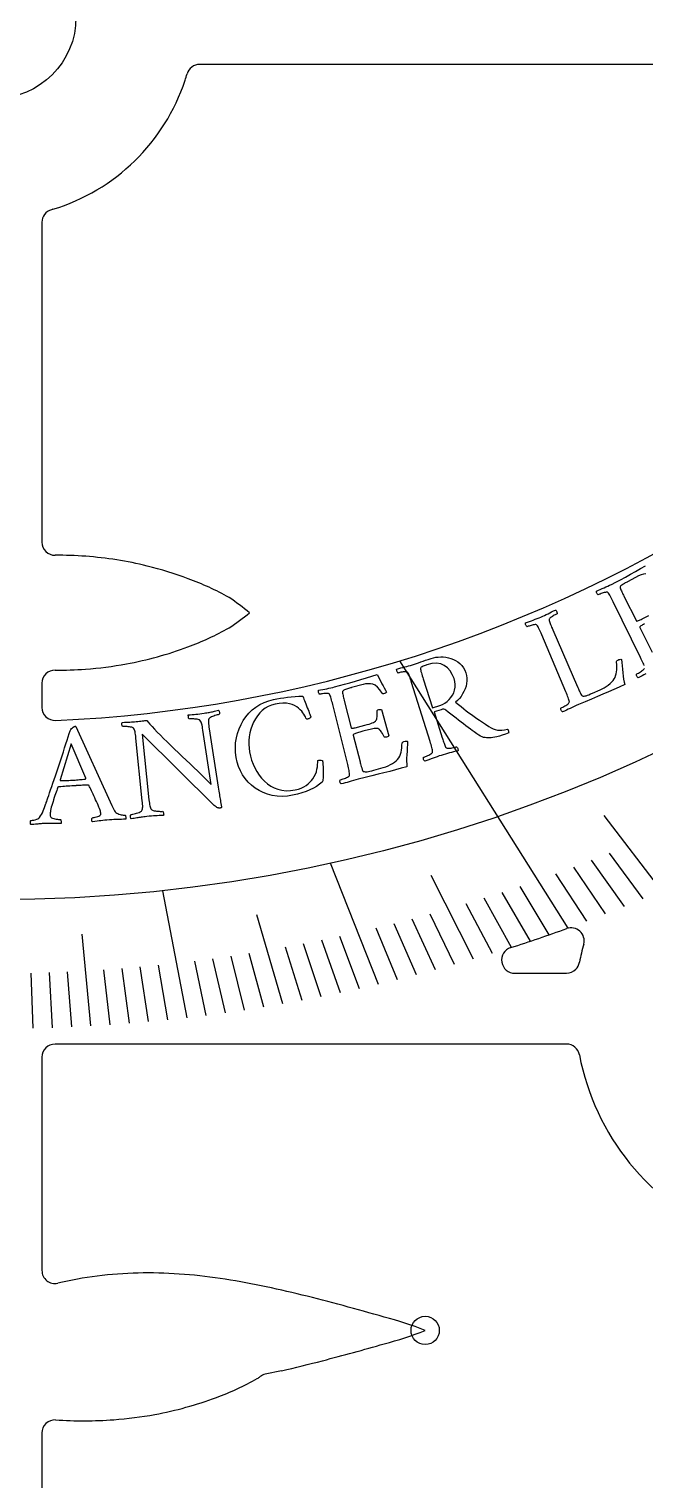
# Model space of a CAD drawing. Header units: millimetres. Extents: x -45 to 45, y -45 to 45.
# Drawn here: x 0.65 to 12.39, y -27.88 to -0.22 of the extents above; entities that cross this region are included whole.
import ezdxf

# ---------------------------------------------------------------- set-up
doc = ezdxf.new("R2010")
doc.units = ezdxf.units.MM
for name, color, linetype in [('CUT_INNER', 6, 'Continuous'), ('CUT_OUTER', 1, 'Continuous'), ('ENGRAVE', 7, 'Continuous'), ('ENGRAVE_FINE', 8, 'Continuous'), ('TEXT', 5, 'Continuous')]:
    doc.layers.add(name, color=color, linetype=linetype)

msp = doc.modelspace()

# ---------------------------------------------------------------- linework, layer by layer
at = {"layer": 'CUT_INNER'}
for points in [[(21.9516, -0.9), (3.9091, -0.9)], [(1.1089, -3.6607), (1.0804, -3.669)], [(0.9, -3.9091), (0.9, -10.0076)], [(0.9, -12.6962), (0.9, -13.1564)], [(9.9211, -18.225), (10.9083, -18.225)], [(10.9083, -19.575), (1.15, -19.575)], [(0.9, -19.825), (0.9, -23.8916)], [(5.4716, -25.8026), (5.1601, -25.87)], [(0.9, -26.9891), (0.9, -39.7832)]]:
    msp.add_lwpolyline(points, dxfattribs=at)
msp.add_circle((0, 0), 1.55, dxfattribs=at)
for centre, radius, start, end in [((1.1099, -0.3521), 2.6606, 341.38805, 344.11473), ((3.9091, -1.15), 0.25, 90, 163.82813), ((0, 0), 3.825, 286.85202, 341.69577), ((1.15, -3.9091), 0.25, 106.17187, 180), ((0.0006, 12.8574), 26.2893, 272.53097, 303.01263), ((1.15, -10.0076), 0.25, 180, 270.04431), ((1.247, -16.2346), 5.9778, 85.31318, 90.92819), ((1.2107, -17.4241), 7.1665, 76.28694, 85.80087), ((1.2831, -17.1268), 6.8605, 69.43992, 76.28577), ((1.7539, -15.9304), 5.575, 60.82883, 69.65148), ((1.2602, -15.8083), 5.7301, 51.05232, 55.91761), ((1.7509, -7.5583), 4.9063, 303.67359, 309.35649), ((1.7504, -6.7665), 5.5827, 290.27519, 299.16809), ((1.254, -5.482), 6.9597, 280.40828, 290.44359), ((1.15, -12.6962), 0.25, 89.95569, 180), ((1.247, -6.4829), 5.964, 269.06966, 274.63509), ((1.1966, -5.1703), 7.2767, 274.19574, 280.40972), ((1.15, -13.1564), 0.25, 180, 272.63672), ((0.2783, 12.0406), 31.2765, 287.81054, 289.875), ((10.9963, -17.6081), 0.25, 345.9375, 109.86328), ((14.7509, -18.7013), 3.6606, 163.61834, 169.18582), ((9.9211, -17.975), 0.25, 107.75893, 270), ((10.9083, -17.975), 0.25, 270, 315.80357), ((10.9081, -17.9749), 0.2502, 315.81176, 350.90063), ((1.15, -19.825), 0.25, 90, 180), ((10.9083, -19.825), 0.25, 9.84375, 90), ((15.7501, -18.8998), 4.6794, 190.86974, 247.08332), ((1.15, -23.8916), 0.25, 180, 282.08332), ((2.8114, -30.7883), 6.8441, 97.19322, 103.59762), ((2.9042, -31.4763), 7.5383, 91.27278, 97.23805), ((2.9228, -32.451), 8.5132, 85.98506, 91.25249), ((2.7894, -34.3185), 10.3855, 81.63125, 85.97212), ((2.287, -37.727), 13.8308, 78.33707, 81.62728), ((0.9222, -44.3457), 20.5887, 76.10929, 78.34104), ((-2.6935, -59.0032), 35.6856, 74.82857, 76.12342), ((-8.5016, -80.6172), 58.0663, 74.075659, 74.878797), ((5.7017, -31.395), 6.8378, 68.4702, 75.35981), ((5.6987, -18.6652), 6.8467, 284.6358, 291.52756), ((-6.783, 24.3616), 51.6452, 284.6224, 285.97268), ((-0.444, 0.0443), 26.5152, 282.89132, 284.6336), ((2.2931, -21.0747), 5.5835, 290.27476, 299.1129), ((4.8028, -25.608), 0.4021, 300.9663, 310.56196), ((5.213, -26.1144), 0.25, 102.21225, 126.50741), ((1.797, -19.7909), 6.9597, 280.40828, 290.44359), ((1.15, -26.9891), 0.25, 87.31885, 180), ((1.695, -18.8376), 7.9197, 266.13872, 274.17776), ((1.7396, -19.4791), 7.2767, 274.19574, 280.40972)]:
    msp.add_arc(centre, radius, start, end, dxfattribs=at)
at = {"layer": 'CUT_OUTER'}
msp.add_circle((0, 0), 45, dxfattribs=at)
at = {"layer": 'ENGRAVE'}
for points in [[(10.9383, -17.3634), (7.7297, -12.27)], [(7.322, -18.4368), (6.4042, -16.1259)], [(3.6693, -19.0718), (3.2037, -16.6515)]]:
    msp.add_lwpolyline(points, dxfattribs=at)
for centre, radius in [((0, 0), 42.525), ((0, 12.859), 29.684), ((8.2119, -25.0343), 0.27)]:
    msp.add_circle(centre, radius, dxfattribs=at)
at = {"layer": 'ENGRAVE_FINE'}
for points in [[(12.7252, -16.6556), (11.6248, -15.2153)], [(12.3692, -16.8065), (11.7261, -15.9326)], [(11.6551, -17.0943), (11.0457, -16.2005)], [(12.0125, -16.9527), (11.3862, -16.0688)], [(9.1361, -17.9561), (8.326, -16.364)], [(10.579, -17.491), (10.0216, -16.5694)], [(11.297, -17.2311), (10.7048, -16.3278)], [(9.8586, -17.7326), (9.3367, -16.7938)], [(10.2191, -17.6141), (9.6793, -16.6837)], [(5.4989, -18.808), (5.0031, -17.1122)], [(8.7742, -18.0611), (8.3066, -17.0986)], [(9.4976, -17.8466), (8.9936, -16.8996)], [(7.6856, -18.3495), (7.2737, -17.366)], [(8.0489, -18.2578), (7.6183, -17.281)], [(8.4117, -18.1617), (7.9626, -17.1919)], [(1.8357, -19.2295), (1.6688, -17.4811)], [(6.229, -18.6725), (5.893, -17.6653)], [(6.5937, -18.5983), (6.2385, -17.5965)], [(6.958, -18.5197), (6.5838, -17.5238)], [(4.4018, -18.9791), (4.1629, -17.949)], [(4.7677, -18.9263), (4.5092, -17.9002)], [(5.1334, -18.8693), (4.8554, -17.8474)], [(5.8641, -18.7425), (5.5473, -17.73)], [(0.7344, -19.2735), (0.6943, -18.2212)], [(1.1015, -19.263), (1.0414, -18.2115)], [(1.4686, -19.2484), (1.3885, -18.1979)], [(2.2026, -19.2064), (2.0825, -18.1591)], [(2.5695, -19.1791), (2.4295, -18.1339)], [(2.9362, -19.1475), (2.7763, -18.1047)], [(3.3029, -19.1118), (3.1231, -18.0717)], [(4.0356, -19.0276), (3.8164, -17.9938)]]:
    msp.add_lwpolyline(points, dxfattribs=at)
at = {"layer": 'TEXT'}
for points in [[(12.3901, -12.3572), (12.3822, -12.3352), (12.3721, -12.3116), (12.3605, -12.2867), (12.3484, -12.261), (12.3356, -12.2343), (12.3221, -12.2068), (11.8014, -11.1475), (11.7878, -11.12), (11.7744, -11.0934), (11.7613, -11.0676), (11.7484, -11.0427), (11.7356, -11.0197), (11.723, -10.9996), (11.7105, -10.9824), (11.6981, -10.9681), (11.6913, -10.9625), (11.6809, -10.9599), (11.6668, -10.9603), (11.6492, -10.9637), (11.6295, -10.9688), (11.6097, -10.9746), (11.5896, -10.9812), (11.5694, -10.9884), (11.5506, -10.9954), (11.5351, -11.0014), (11.5229, -11.0064), (11.5139, -11.0105), (11.5077, -11.006), (11.5014, -10.9992), (11.4949, -10.9902), (11.4882, -10.9789), (11.4826, -10.967), (11.4793, -10.9565), (11.4782, -10.9471), (11.4795, -10.9391), (11.5164, -10.9229), (11.5531, -10.907), (11.5896, -10.8913), (11.6257, -10.8758), (11.6615, -10.8603), (11.6968, -10.8445), (11.7315, -10.8282), (11.7656, -10.8116), (11.7656, -10.8116), (11.8507, -10.7685), (11.9395, -10.7219), (12.0318, -10.672), (12.1276, -10.6186), (12.2246, -10.564), (12.3207, -10.5106), (12.4159, -10.4584)], [(12.4236, -10.6076), (12.3777, -10.6158), (12.3315, -10.6305), (12.2849, -10.6517), (12.0828, -10.7562), (12.0741, -10.7607), (12.0625, -10.767), (12.0479, -10.7749), (12.0304, -10.7845), (12.0118, -10.7951), (11.9941, -10.8058), (11.9772, -10.8166), (11.9611, -10.8276), (11.9475, -10.8382), (11.938, -10.848), (11.9326, -10.8568), (11.9313, -10.8648), (11.9349, -10.88), (11.9402, -10.8968), (11.9472, -10.915), (11.9559, -10.9348), (11.9656, -10.9555), (11.9756, -10.9764), (11.9859, -10.9975), (11.9966, -11.0189), (12.0008, -11.0273), (12.0045, -11.0347), (12.0078, -11.0412), (12.0106, -11.0467), (12.2418, -11.5071), (12.2462, -11.5106), (12.2541, -11.5112), (12.2655, -11.5088), (12.2805, -11.5034), (12.2977, -11.4962), (12.3157, -11.4881), (12.3344, -11.4792), (12.3539, -11.4695), (12.4804, -11.4048)], [(12.3969, -11.5635), (12.3775, -11.5744), (12.3596, -11.5848), (12.3432, -11.5949), (12.3284, -11.6045), (12.3165, -11.6136), (12.3089, -11.6219), (12.3056, -11.6294), (12.3067, -11.6361), (12.543, -12.1065)], [(12.4211, -12.5193), (12.3866, -12.5382), (12.3512, -12.5569), (12.3149, -12.5754), (12.2776, -12.5937), (12.2702, -12.5898), (12.2634, -12.5833), (12.2571, -12.5742), (12.2513, -12.5624), (12.2467, -12.5501), (12.2438, -12.5393), (12.2426, -12.5301), (12.2432, -12.5223), (12.2525, -12.5176), (12.2648, -12.5107), (12.28, -12.5019), (12.2983, -12.4909), (12.3177, -12.4787), (12.3361, -12.4659), (12.3537, -12.4525), (12.3704, -12.4385), (12.3843, -12.4252), (12.3938, -12.4137)]]:
    msp.add_lwpolyline(points, dxfattribs=at)
for points in [[(11.1187, -12.7634), (11.1199, -12.7663), (11.1215, -12.7699), (11.1233, -12.7741), (11.1254, -12.779), (11.1309, -12.7915), (11.1371, -12.8059), (11.1441, -12.822), (11.1519, -12.84), (11.1601, -12.8583), (11.1682, -12.8757), (11.1763, -12.8922), (11.1844, -12.9076), (11.1921, -12.9209), (11.1991, -12.9306), (11.2053, -12.9368), (11.2107, -12.9394), (11.2282, -12.9416), (11.2464, -12.9413), (11.2653, -12.9385), (11.2849, -12.9333), (11.3074, -12.9255), (11.3352, -12.9147), (11.3681, -12.9011), (11.4063, -12.8845), (11.5507, -12.8201), (11.5878, -12.8021), (11.6257, -12.7811), (11.6645, -12.7572), (11.704, -12.7303), (11.7412, -12.7017), (11.7727, -12.6726), (11.7987, -12.6432), (11.8192, -12.6133), (11.8337, -12.5844), (11.8458, -12.5526), (11.8556, -12.5179), (11.863, -12.4805), (11.8675, -12.4393), (11.8684, -12.3936), (11.8656, -12.3432), (11.8593, -12.2883), (11.8603, -12.2797), (11.8654, -12.2714), (11.8746, -12.2635), (11.888, -12.256), (11.9096, -12.2469), (11.9282, -12.2416), (11.944, -12.24), (11.9568, -12.2421), (11.9631, -12.3028), (11.9693, -12.3655), (11.9754, -12.4301), (11.9813, -12.4968), (11.988, -12.5615), (11.9964, -12.6204), (12.0065, -12.6733), (12.0183, -12.7203), (11.9151, -12.7682), (11.8117, -12.8148), (11.7081, -12.8603), (11.6044, -12.9045), (11.4975, -12.9497), (11.384, -12.998), (11.264, -13.0494), (11.1374, -13.1036), (11.0936, -13.1227), (11.0523, -13.1412), (11.0135, -13.1591), (10.9771, -13.1764), (10.9416, -13.1934), (10.9052, -13.2101), (10.8679, -13.2265), (10.8297, -13.2427), (10.8226, -13.2384), (10.8161, -13.2315), (10.8103, -13.222), (10.8052, -13.2099), (10.8013, -13.1974), (10.799, -13.1865), (10.7984, -13.1772), (10.7994, -13.1695), (10.8089, -13.1652), (10.8215, -13.1591), (10.8373, -13.1511), (10.8562, -13.1412), (10.8762, -13.1301), (10.8953, -13.1183), (10.9136, -13.106), (10.931, -13.093), (10.9457, -13.0804), (10.9558, -13.0694), (10.9613, -13.06), (10.9622, -13.0522), (10.9598, -13.0334), (10.9553, -13.0128), (10.9486, -12.9905), (10.9398, -12.9663), (10.9297, -12.9408), (10.919, -12.9144), (10.9077, -12.8871), (10.8959, -12.8589), (10.4354, -11.772), (10.4234, -11.7438), (10.4115, -11.7165), (10.3998, -11.69), (10.3883, -11.6644), (10.3769, -11.6407), (10.3654, -11.6199), (10.3539, -11.602), (10.3423, -11.5871), (10.3359, -11.5811), (10.3256, -11.578), (10.3116, -11.5776), (10.2937, -11.5799), (10.2739, -11.584), (10.2537, -11.5887), (10.2333, -11.594), (10.2127, -11.6001), (10.1935, -11.6061), (10.1777, -11.6112), (10.1652, -11.6155), (10.1561, -11.6191), (10.1501, -11.6142), (10.1442, -11.6071), (10.1382, -11.5977), (10.1322, -11.5861), (10.1272, -11.5739), (10.1245, -11.5632), (10.124, -11.5538), (10.1257, -11.5458), (10.1635, -11.5318), (10.201, -11.5179), (10.2383, -11.5043), (10.2753, -11.4909), (10.3119, -11.4775), (10.348, -11.4636), (10.3835, -11.4493), (10.4185, -11.4346), (10.4541, -11.419), (10.489, -11.4031), (10.5232, -11.3868), (10.5568, -11.3702), (10.5903, -11.3533), (10.6247, -11.3362), (10.6599, -11.3189), (10.696, -11.3014), (10.7029, -11.3056), (10.7094, -11.3125), (10.7153, -11.3218), (10.7207, -11.3338), (10.725, -11.3462), (10.7276, -11.357), (10.7286, -11.3662), (10.728, -11.3738), (10.7192, -11.378), (10.7074, -11.3841), (10.6928, -11.392), (10.6753, -11.4018), (10.6567, -11.4125), (10.639, -11.4235), (10.6221, -11.4346), (10.606, -11.446), (10.5924, -11.4572), (10.583, -11.4676), (10.5776, -11.4775), (10.5765, -11.4867), (10.5792, -11.5021), (10.5835, -11.5191), (10.5895, -11.5377), (10.5971, -11.558), (10.6057, -11.5795), (10.615, -11.6019), (10.6248, -11.6252), (10.6353, -11.6494), (10.6369, -11.6533), (10.6386, -11.6572), (10.6403, -11.6611), (10.642, -11.665), (10.6437, -11.6689), (10.6454, -11.6728), (10.6471, -11.6767), (10.6488, -11.6806)], [(8.3245, -12.2234), (8.3677, -12.2111), (8.4127, -12.2022), (8.4597, -12.1967), (8.5085, -12.1945), (8.558, -12.196), (8.6068, -12.2013), (8.6552, -12.2105), (8.703, -12.2235), (8.7493, -12.2408), (8.7932, -12.2629), (8.8348, -12.2896), (8.8739, -12.3212), (8.9096, -12.3578), (8.9408, -12.4), (8.9675, -12.4477), (8.9897, -12.5009), (9.003, -12.5484), (9.0096, -12.5974), (9.0097, -12.6481), (9.0031, -12.7003), (8.9909, -12.7526), (8.974, -12.8035), (8.9525, -12.853), (8.9263, -12.9011), (8.8965, -12.9462), (8.8641, -12.9869), (8.8292, -13.0231), (8.7918, -13.0549), (8.8451, -13.0998), (8.8971, -13.1424), (8.9477, -13.1828), (8.9969, -13.2211), (9.0458, -13.258), (9.0955, -13.2944), (9.1458, -13.3303), (9.1969, -13.3658), (9.2499, -13.4018), (9.3058, -13.4396), (9.3648, -13.479), (9.4268, -13.5201), (9.4682, -13.5448), (9.5092, -13.5642), (9.5497, -13.5786), (9.5898, -13.5878), (9.6316, -13.5916), (9.6773, -13.5898), (9.727, -13.5824), (9.7805, -13.5692), (9.7872, -13.5741), (9.7929, -13.582), (9.7973, -13.593), (9.8006, -13.607), (9.8029, -13.6211), (9.8045, -13.632), (9.8053, -13.6398), (9.8053, -13.6445), (9.7415, -13.6674), (9.6829, -13.6869), (9.6294, -13.703), (9.581, -13.7159), (9.5381, -13.7258), (9.501, -13.733), (9.4696, -13.7375), (9.444, -13.7394), (9.4269, -13.7386), (9.4065, -13.7372), (9.383, -13.7353), (9.3562, -13.7329), (9.3271, -13.7278), (9.2969, -13.7181), (9.2654, -13.7037), (9.2327, -13.6846), (9.2183, -13.6748), (9.1988, -13.6612), (9.1741, -13.6437), (9.1444, -13.6223), (9.1106, -13.5977), (9.0737, -13.5704), (9.0336, -13.5403), (8.9905, -13.5076), (8.9451, -13.4729), (8.8982, -13.4369), (8.85, -13.3997), (8.8003, -13.3612), (8.7505, -13.3222), (8.7015, -13.2835), (8.6535, -13.2449), (8.6065, -13.2065), (8.5889, -13.1966), (8.5679, -13.1924), (8.5437, -13.1936), (8.5161, -13.2004), (8.3803, -13.2444), (8.5377, -13.7349), (8.539, -13.739), (8.5403, -13.743), (8.5416, -13.7471), (8.5429, -13.7511), (8.5442, -13.7552), (8.5455, -13.7592), (8.5468, -13.7632), (8.5481, -13.7673), (8.5562, -13.7923), (8.5641, -13.816), (8.5718, -13.8385), (8.5793, -13.8598), (8.5868, -13.8794), (8.5946, -13.8969), (8.6027, -13.9123), (8.611, -13.9255), (8.6179, -13.9305), (8.6288, -13.9339), (8.6437, -13.9356), (8.6625, -13.9356), (8.6836, -13.9343), (8.7052, -13.9318), (8.7271, -13.9283), (8.7494, -13.9238), (8.7702, -13.9189), (8.7873, -13.9147), (8.8009, -13.9111), (8.8109, -13.9081), (8.8167, -13.9132), (8.8222, -13.9207), (8.8276, -13.9305), (8.8328, -13.9426), (8.8369, -13.955), (8.8387, -13.966), (8.8383, -13.9754), (8.8357, -13.9834), (8.7941, -13.9941), (8.7535, -14.0047), (8.7137, -14.0151), (8.6749, -14.0253), (8.6363, -14.0358), (8.5974, -14.0469), (8.558, -14.0586), (8.5184, -14.0709), (8.4798, -14.0833), (8.441, -14.0964), (8.402, -14.1099), (8.3628, -14.1241), (8.3233, -14.1386), (8.2835, -14.1533), (8.2434, -14.1683), (8.2029, -14.1834), (8.1962, -14.1784), (8.1905, -14.1709), (8.1857, -14.1609), (8.1818, -14.1484), (8.1791, -14.1356), (8.1779, -14.1245), (8.1782, -14.1151), (8.1799, -14.1076), (8.1898, -14.1043), (8.203, -14.0995), (8.2195, -14.093), (8.2392, -14.0851), (8.2602, -14.076), (8.2804, -14.0661), (8.2999, -14.0556), (8.3185, -14.0444), (8.3344, -14.0334), (8.3455, -14.0235), (8.3519, -14.0146), (8.3535, -14.0069), (8.353, -13.988), (8.3505, -13.9671), (8.3461, -13.9442), (8.3398, -13.9193), (8.3322, -13.8929), (8.3242, -13.8656), (8.3156, -13.8373), (8.3066, -13.808), (7.953, -12.6819), (7.9438, -12.6526), (7.9346, -12.6242), (7.9256, -12.5967), (7.9167, -12.5701), (7.9077, -12.5454), (7.8983, -12.5236), (7.8886, -12.5047), (7.8786, -12.4886), (7.8727, -12.4821), (7.8629, -12.4779), (7.8489, -12.4761), (7.8309, -12.4767), (7.8109, -12.4787), (7.7906, -12.4814), (7.7702, -12.4846), (7.7496, -12.4884), (7.7305, -12.4923), (7.7147, -12.4957), (7.7021, -12.4987), (7.6927, -12.5013), (7.6873, -12.4959), (7.682, -12.4882), (7.677, -12.4783), (7.6721, -12.4661), (7.6684, -12.4535), (7.6668, -12.4426), (7.6672, -12.4332), (7.6697, -12.4254), (7.7086, -12.4152), (7.7471, -12.4052), (7.7851, -12.3954), (7.8227, -12.3859), (7.8598, -12.3763), (7.8967, -12.3662), (7.9332, -12.3556), (7.9694, -12.3444), (8.0074, -12.3322), (8.0467, -12.3191), (8.0873, -12.3052), (8.1292, -12.2904), (8.1734, -12.2748), (8.2206, -12.2584), (8.271, -12.2413), (8.3245, -12.2234)], [(8.762, -12.6074), (8.7282, -12.5275), (8.686, -12.4592), (8.6354, -12.4023), (8.5765, -12.3567), (8.5083, -12.3262), (8.43, -12.3143), (8.3414, -12.3209), (8.2425, -12.3458), (8.2294, -12.3503), (8.2134, -12.3561), (8.1945, -12.3631), (8.1725, -12.3716), (8.152, -12.3808), (8.137, -12.3905), (8.1277, -12.4005), (8.1241, -12.411), (8.1241, -12.4267), (8.1265, -12.4463), (8.1314, -12.4697), (8.1388, -12.4969), (8.1476, -12.5262), (8.1566, -12.5555), (8.1658, -12.585), (8.1752, -12.6146), (8.3543, -13.1636), (8.4923, -13.1188), (8.5412, -13.0996), (8.5868, -13.0747), (8.6294, -13.0443), (8.6687, -13.0083), (8.7034, -12.9679), (8.7324, -12.9241), (8.7556, -12.877), (8.7729, -12.8266), (8.783, -12.7739), (8.7846, -12.7198), (8.7775, -12.6643), (8.762, -12.6074)], [(6.4848, -12.7666), (6.5771, -12.7425), (6.6737, -12.7159), (6.7745, -12.6866), (6.8795, -12.6547), (6.9859, -12.6219), (7.0911, -12.5901), (7.1952, -12.5592), (7.2981, -12.5293), (7.3193, -12.5766), (7.3409, -12.6215), (7.3629, -12.6642), (7.3853, -12.7045), (7.4078, -12.744), (7.4303, -12.7843), (7.4527, -12.8253), (7.475, -12.8671), (7.469, -12.8753), (7.4602, -12.8825), (7.4486, -12.8886), (7.4342, -12.8936), (7.4188, -12.8968), (7.4065, -12.8965), (7.3976, -12.8926), (7.3919, -12.8852), (7.3479, -12.8189), (7.3039, -12.7683), (7.2599, -12.7336), (7.2159, -12.7146), (7.1711, -12.7066), (7.1245, -12.7049), (7.0762, -12.7095), (7.0262, -12.7204), (6.8066, -12.7797), (6.7971, -12.7823), (6.7844, -12.7859), (6.7685, -12.7906), (6.7493, -12.7963), (6.7289, -12.8026), (6.7093, -12.8093), (6.6905, -12.8163), (6.6725, -12.8237), (6.6569, -12.8312), (6.6456, -12.8387), (6.6384, -12.8462), (6.6355, -12.8537), (6.6357, -12.8694), (6.6374, -12.8869), (6.6403, -12.9062), (6.6446, -12.9274), (6.6498, -12.9496), (6.6551, -12.9722), (6.6608, -12.995), (6.6666, -13.0182), (6.669, -13.0273), (6.671, -13.0353), (6.6729, -13.0423), (6.6744, -13.0483), (6.8029, -13.5472), (6.8064, -13.5516), (6.814, -13.5539), (6.8257, -13.554), (6.8415, -13.5519), (6.8599, -13.5484), (6.8791, -13.5443), (6.8993, -13.5396), (6.9204, -13.5342), (7.0577, -13.4978), (7.1021, -13.4855), (7.1411, -13.4739), (7.1746, -13.463), (7.2028, -13.4527), (7.2262, -13.4424), (7.2457, -13.4314), (7.2611, -13.4196), (7.2725, -13.4071), (7.281, -13.3932), (7.2874, -13.3773), (7.2917, -13.3593), (7.2941, -13.3394), (7.2952, -13.3167), (7.2956, -13.2905), (7.2954, -13.2608), (7.2946, -13.2276), (7.2956, -13.2183), (7.3012, -13.2103), (7.3115, -13.2035), (7.3265, -13.1981), (7.3415, -13.1947), (7.3547, -13.1938), (7.3661, -13.1952), (7.3756, -13.1989), (7.5174, -13.7001), (7.512, -13.7068), (7.5035, -13.7128), (7.4918, -13.7183), (7.4771, -13.7232), (7.462, -13.7262), (7.4493, -13.7259), (7.439, -13.7223), (7.431, -13.7156), (7.412, -13.6826), (7.3954, -13.6546), (7.3811, -13.6317), (7.3691, -13.6138), (7.3588, -13.5998), (7.3496, -13.5884), (7.3416, -13.5796), (7.3346, -13.5735), (7.328, -13.569), (7.321, -13.5651), (7.3137, -13.5619), (7.306, -13.5594), (7.2957, -13.5568), (7.2812, -13.5563), (7.2626, -13.5578), (7.2398, -13.5614), (7.2144, -13.5663), (7.188, -13.5719), (7.1604, -13.5781), (7.1317, -13.5849), (7.103, -13.592), (7.0751, -13.5991), (7.0481, -13.606), (7.022, -13.6128), (7.0038, -13.6177), (6.9845, -13.6231), (6.9641, -13.6289), (6.9425, -13.6352), (6.9212, -13.6417), (6.9015, -13.6482), (6.8834, -13.6545), (6.8668, -13.6608), (6.8533, -13.6671), (6.8442, -13.6736), (6.8394, -13.6802), (6.8389, -13.687), (6.9703, -14.1969), (6.9711, -14.2), (6.9721, -14.2037), (6.9732, -14.2082), (6.9745, -14.2133), (6.9799, -14.2339), (6.9862, -14.2571), (6.9933, -14.283), (7.0013, -14.3116), (7.0096, -14.3382), (7.0173, -14.3579), (7.0247, -14.3709), (7.0315, -14.3769), (7.0484, -14.3818), (7.0664, -14.3843), (7.0855, -14.3846), (7.1057, -14.3825), (7.1292, -14.3783), (7.1583, -14.3721), (7.193, -14.3637), (7.2333, -14.3533), (7.3638, -14.3183), (7.4118, -14.304), (7.4588, -14.2872), (7.5048, -14.2681), (7.5497, -14.2467), (7.5914, -14.2237), (7.6276, -14.1999), (7.6583, -14.1754), (7.6836, -14.1502), (7.7075, -14.1205), (7.7267, -14.0875), (7.7412, -14.0512), (7.751, -14.0116), (7.758, -13.9697), (7.7642, -13.9264), (7.7696, -13.8817), (7.7741, -13.8355), (7.7764, -13.8271), (7.7828, -13.8197), (7.7931, -13.8133), (7.8074, -13.808), (7.8302, -13.8025), (7.8495, -13.8001), (7.8653, -13.801), (7.8776, -13.8051), (7.8743, -13.866), (7.8707, -13.9289), (7.8665, -13.9937), (7.8619, -14.0605), (7.8584, -14.1255), (7.8575, -14.1849), (7.8591, -14.2387), (7.8635, -14.287), (7.754, -14.3181), (7.6446, -14.348), (7.5352, -14.3767), (7.4259, -14.4041), (7.3131, -14.432), (7.1935, -14.462), (7.0669, -14.4939), (6.9334, -14.5277), (6.8871, -14.5396), (6.8434, -14.5514), (6.8023, -14.563), (6.7637, -14.5744), (6.726, -14.5856), (6.6874, -14.5964), (6.648, -14.6068), (6.6077, -14.6168), (6.6013, -14.6114), (6.596, -14.6036), (6.5918, -14.5933), (6.5887, -14.5806), (6.5867, -14.5676), (6.5862, -14.5565), (6.587, -14.5472), (6.5892, -14.5397), (6.5993, -14.537), (6.6127, -14.533), (6.6295, -14.5275), (6.6497, -14.5207), (6.6712, -14.5129), (6.692, -14.5042), (6.712, -14.4949), (6.7312, -14.4848), (6.7477, -14.4747), (6.7594, -14.4654), (6.7663, -14.457), (6.7684, -14.4494), (6.7689, -14.4304), (6.7677, -14.4094), (6.7646, -14.3863), (6.7598, -14.3611), (6.7538, -14.3343), (6.7473, -14.3066), (6.7405, -14.2778), (6.7332, -14.2481), (6.4486, -13.1025), (6.4411, -13.0728), (6.4337, -13.0439), (6.4263, -13.0159), (6.419, -12.9889), (6.4114, -12.9637), (6.4033, -12.9413), (6.3948, -12.9219), (6.3857, -12.9053), (6.3802, -12.8984), (6.3706, -12.8937), (6.3568, -12.8911), (6.3388, -12.8906), (6.3185, -12.8915), (6.2979, -12.893), (6.2769, -12.8951), (6.2556, -12.8978), (6.2357, -12.9007), (6.2193, -12.9033), (6.2063, -12.9056), (6.1967, -12.9077), (6.1916, -12.902), (6.1868, -12.894), (6.1824, -12.8838), (6.1782, -12.8714), (6.1753, -12.8586), (6.1743, -12.8476), (6.1752, -12.8382), (6.1782, -12.8306), (6.2177, -12.8226), (6.2569, -12.8148), (6.2959, -12.8072), (6.3345, -12.7998), (6.3728, -12.7922), (6.4106, -12.7842), (6.4479, -12.7757), (6.4848, -12.7666)], [(5.3196, -13.0076), (5.3839, -12.995), (5.4499, -12.9833), (5.5176, -12.9726), (5.5872, -12.9627), (5.6581, -12.9545), (5.7302, -12.9487), (5.8033, -12.9454), (5.8777, -12.9446), (5.879, -12.948), (5.8832, -12.9582), (5.8901, -12.9752), (5.8998, -12.9991), (5.9112, -13.0275), (5.9234, -13.0583), (5.9363, -13.0914), (5.9499, -13.127), (5.9636, -13.1629), (5.9768, -13.197), (5.9894, -13.2295), (6.0015, -13.2604), (6.012, -13.2873), (6.0198, -13.3081), (6.0251, -13.3227), (6.0277, -13.3313), (6.0289, -13.3368), (6.0275, -13.343), (6.0234, -13.3497), (6.0167, -13.3571), (6.0083, -13.3641), (5.9992, -13.3698), (5.9894, -13.3742), (5.979, -13.3773), (5.9699, -13.3788), (5.9612, -13.3792), (5.9529, -13.3783), (5.945, -13.3763), (5.9375, -13.3599), (5.9272, -13.3397), (5.9142, -13.3158), (5.8984, -13.2882), (5.8791, -13.2588), (5.8558, -13.2296), (5.8283, -13.2006), (5.7967, -13.1717), (5.7606, -13.1449), (5.7192, -13.1218), (5.6727, -13.1026), (5.621, -13.0872), (5.5635, -13.0774), (5.4993, -13.0752), (5.4286, -13.0807), (5.3511, -13.0936), (5.2821, -13.1121), (5.218, -13.1384), (5.1588, -13.1723), (5.1045, -13.2139), (5.0552, -13.2619), (5.011, -13.3149), (4.9719, -13.3729), (4.9379, -13.4361), (4.9091, -13.5028), (4.8858, -13.5717), (4.868, -13.6428), (4.8557, -13.7161), (4.849, -13.7901), (4.8477, -13.8632), (4.8521, -13.9355), (4.8621, -14.007), (4.8791, -14.0855), (4.9013, -14.1624), (4.9288, -14.2376), (4.9616, -14.3111), (4.9996, -14.3814), (5.0426, -14.447), (5.0907, -14.5078), (5.1438, -14.5638), (5.2019, -14.6138), (5.2645, -14.6562), (5.3317, -14.6912), (5.4035, -14.7187), (5.4797, -14.7371), (5.5599, -14.745), (5.6442, -14.7422), (5.7324, -14.7288), (5.7928, -14.7137), (5.8475, -14.6945), (5.8963, -14.6715), (5.9393, -14.6445), (5.9773, -14.6151), (6.0111, -14.5847), (6.0408, -14.5533), (6.0664, -14.521), (6.0959, -14.4757), (6.1193, -14.4295), (6.1365, -14.3825), (6.1476, -14.3346), (6.1545, -14.2881), (6.1593, -14.2449), (6.1619, -14.2051), (6.1623, -14.1687), (6.1851, -14.1628), (6.2078, -14.1612), (6.2304, -14.164), (6.2529, -14.1712), (6.2551, -14.1834), (6.2572, -14.2007), (6.2592, -14.2231), (6.2611, -14.2506), (6.2628, -14.2814), (6.2643, -14.3134), (6.2655, -14.3468), (6.2664, -14.3816), (6.2669, -14.4161), (6.2665, -14.4487), (6.2653, -14.4796), (6.2633, -14.5086), (6.2606, -14.5343), (6.257, -14.5551), (6.2527, -14.5709), (6.2477, -14.5819), (6.1961, -14.6235), (6.1397, -14.6621), (6.0784, -14.6976), (6.0123, -14.73), (5.9403, -14.7595), (5.8614, -14.7863), (5.7756, -14.8103), (5.6829, -14.8315), (5.5824, -14.8474), (5.4842, -14.8532), (5.3886, -14.8489), (5.2957, -14.8347), (5.2065, -14.8115), (5.122, -14.7803), (5.0424, -14.7411), (4.9676, -14.6941), (4.8985, -14.6402), (4.8358, -14.5803), (4.7796, -14.5146), (4.7297, -14.443), (4.687, -14.3664), (4.6522, -14.2858), (4.6251, -14.2011), (4.6058, -14.1124), (4.5938, -14.0169), (4.5907, -13.923), (4.5963, -13.8305), (4.6107, -13.7396), (4.6329, -13.6513), (4.6623, -13.5664), (4.6989, -13.4851), (4.7425, -13.4073), (4.7929, -13.3342), (4.8499, -13.2671), (4.9133, -13.206), (4.9833, -13.1509), (5.0593, -13.1028), (5.1406, -13.0629), (5.2273, -13.0312), (5.3196, -13.0076)], [(2.7002, -13.4276), (2.7295, -13.4246), (2.7585, -13.4215), (2.7872, -13.4185), (2.8156, -13.4155), (2.8419, -13.4125), (2.8644, -13.4095), (2.8833, -13.4065), (2.8984, -13.4036), (2.9255, -13.4368), (2.9595, -13.4759), (3.0003, -13.5209), (3.0482, -13.5719), (3.1017, -13.6276), (3.1596, -13.6867), (3.222, -13.7493), (3.2889, -13.8154), (3.3589, -13.8836), (3.4303, -13.9528), (3.5033, -14.0228), (3.5778, -14.0938), (3.6527, -14.1649), (3.7269, -14.2354), (3.8003, -14.3053), (3.8729, -14.3746), (3.9429, -14.4421), (4.0085, -14.5063), (4.0697, -14.5673), (4.1263, -14.6251), (3.9708, -13.5894), (3.9655, -13.5549), (3.9604, -13.5244), (3.9555, -13.4977), (3.9509, -13.475), (3.9453, -13.4549), (3.9375, -13.4362), (3.9276, -13.4189), (3.9154, -13.403), (3.9084, -13.397), (3.8973, -13.3918), (3.8823, -13.3873), (3.8632, -13.3836), (3.842, -13.3806), (3.8204, -13.3784), (3.7984, -13.3769), (3.776, -13.3762), (3.7549, -13.3761), (3.7367, -13.3765), (3.7216, -13.3773), (3.7094, -13.3786), (3.7037, -13.3715), (3.6992, -13.3625), (3.6961, -13.3518), (3.6943, -13.3393), (3.6933, -13.3268), (3.6927, -13.3163), (3.6926, -13.3076), (3.6929, -13.3009), (3.7313, -13.297), (3.7685, -13.2933), (3.8045, -13.29), (3.8395, -13.2869), (3.8749, -13.2836), (3.9123, -13.2793), (3.9519, -13.2742), (3.9935, -13.2681), (4.0228, -13.2636), (4.0492, -13.2592), (4.0727, -13.2551), (4.0933, -13.2512), (4.1127, -13.2474), (4.1324, -13.2433), (4.1523, -13.239), (4.1726, -13.2344), (4.1941, -13.2295), (4.2178, -13.2243), (4.2436, -13.2186), (4.2716, -13.2126), (4.2751, -13.2185), (4.2785, -13.2258), (4.2818, -13.2346), (4.2851, -13.2449), (4.2874, -13.2559), (4.2881, -13.2673), (4.2871, -13.2789), (4.2844, -13.2909), (4.2745, -13.2928), (4.2609, -13.2961), (4.2436, -13.3007), (4.2225, -13.3067), (4.1999, -13.3136), (4.1779, -13.3213), (4.1566, -13.3298), (4.1359, -13.3391), (4.1175, -13.3487), (4.1032, -13.3582), (4.093, -13.3676), (4.0869, -13.3769), (4.081, -13.3941), (4.0773, -13.412), (4.0757, -13.4307), (4.0764, -13.4501), (4.0786, -13.4723), (4.0819, -13.4994), (4.0863, -13.5313), (4.0919, -13.568), (4.2638, -14.6786), (4.2697, -14.7165), (4.2752, -14.752), (4.2803, -14.785), (4.285, -14.8156), (4.2896, -14.8447), (4.2943, -14.8733), (4.2991, -14.9013), (4.304, -14.9287), (4.3092, -14.957), (4.3149, -14.9875), (4.3212, -15.0203), (4.328, -15.0553), (4.3266, -15.0607), (4.3237, -15.0653), (4.3192, -15.069), (4.313, -15.072), (4.3066, -15.0742), (4.3012, -15.0759), (4.2969, -15.0771), (4.2935, -15.0778), (4.2867, -15.078), (4.2776, -15.0767), (4.2664, -15.0739), (4.2529, -15.0697), (4.2378, -15.0634), (4.2217, -15.0544), (4.2048, -15.0427), (4.1868, -15.0282), (2.8099, -13.6694), (2.9423, -14.9193), (2.9462, -14.9538), (2.9502, -14.9842), (2.9544, -15.0106), (2.9586, -15.0328), (2.9639, -15.0524), (2.971, -15.071), (2.98, -15.0885), (2.9908, -15.1048), (2.9979, -15.1111), (3.0091, -15.1167), (3.0243, -15.1218), (3.0437, -15.1262), (3.0654, -15.1299), (3.0878, -15.1331), (3.1109, -15.1356), (3.1346, -15.1375), (3.1571, -15.1387), (3.1764, -15.1392), (3.1926, -15.1389), (3.2056, -15.138), (3.2115, -15.1452), (3.2161, -15.1539), (3.2195, -15.1642), (3.2215, -15.1761), (3.2226, -15.188), (3.2227, -15.1987), (3.222, -15.2081), (3.2203, -15.2161), (3.1792, -15.218), (3.1395, -15.2199), (3.1012, -15.2217), (3.0644, -15.2236), (3.0271, -15.2257), (2.9874, -15.2287), (2.9452, -15.2323), (2.9005, -15.2367), (2.8701, -15.24), (2.8421, -15.2434), (2.8165, -15.2468), (2.7932, -15.2504), (2.7713, -15.254), (2.7497, -15.2575), (2.7285, -15.261), (2.7076, -15.2645), (2.6854, -15.268), (2.6602, -15.2718), (2.6318, -15.2759), (2.6004, -15.2803), (2.5972, -15.2742), (2.5941, -15.2666), (2.5913, -15.2577), (2.5887, -15.2472), (2.5871, -15.236), (2.5874, -15.2246), (2.5894, -15.2131), (2.5932, -15.2013), (2.6037, -15.1999), (2.6181, -15.1973), (2.6363, -15.1933), (2.6584, -15.1881), (2.6823, -15.182), (2.7059, -15.1751), (2.7292, -15.1675), (2.7524, -15.1592), (2.7729, -15.1505), (2.7885, -15.1417), (2.7993, -15.1329), (2.8052, -15.124), (2.8126, -15.1072), (2.8179, -15.0897), (2.8212, -15.0715), (2.8225, -15.0526), (2.8222, -15.0309), (2.8208, -15.0041), (2.8184, -14.9722), (2.8149, -14.9353), (2.694, -13.7412), (2.69, -13.7043), (2.686, -13.6723), (2.682, -13.6453), (2.6779, -13.6233), (2.673, -13.6045), (2.6664, -13.5868), (2.658, -13.5704), (2.6479, -13.5552), (2.6408, -13.5477), (2.6291, -13.5411), (2.613, -13.5355), (2.5924, -13.5309), (2.5695, -13.5272), (2.5465, -13.5243), (2.5235, -13.5224), (2.5004, -13.5213), (2.4791, -13.5208), (2.4616, -13.5207), (2.4479, -13.5209), (2.4379, -13.5214), (2.4323, -13.5106), (2.4284, -13.4996), (2.4262, -13.4884), (2.4257, -13.4771), (2.4262, -13.4664), (2.4272, -13.457), (2.4287, -13.4491), (2.4306, -13.4425), (2.4742, -13.44), (2.5135, -13.4379), (2.5484, -13.4364), (2.579, -13.4355), (2.6078, -13.4345), (2.6377, -13.4329), (2.6684, -13.4306), (2.7002, -13.4276)], [(0.9773, -14.9896), (0.9788, -14.9852), (0.9834, -14.972), (0.9911, -14.95), (1.0018, -14.9193), (1.015, -14.881), (1.0303, -14.8365), (1.0476, -14.7856), (1.0668, -14.7285), (1.0877, -14.6665), (1.11, -14.6011), (1.1336, -14.5322), (1.1584, -14.4599), (1.1839, -14.3853), (1.2094, -14.3097), (1.2348, -14.2329), (1.2602, -14.155), (1.2852, -14.0774), (1.3097, -14.0014), (1.3336, -13.927), (1.3569, -13.8542), (1.3791, -13.7843), (1.4, -13.7187), (1.4194, -13.6575), (1.4374, -13.6005), (1.4438, -13.5885), (1.4533, -13.5755), (1.466, -13.5617), (1.4819, -13.547), (1.4983, -13.5337), (1.5127, -13.524), (1.5251, -13.518), (1.5355, -13.5156), (1.5379, -13.5155), (1.5399, -13.5157), (1.5413, -13.516), (1.5423, -13.5166), (1.5433, -13.5174), (1.5448, -13.5182), (1.5468, -13.5193), (1.5493, -13.5205), (2.2015, -14.9565), (2.2352, -15.027), (2.2607, -15.0796), (2.2781, -15.1144), (2.2872, -15.1314), (2.2973, -15.1456), (2.3107, -15.1586), (2.3274, -15.1701), (2.3474, -15.1804), (2.3691, -15.1891), (2.3906, -15.1962), (2.412, -15.2018), (2.4333, -15.2057), (2.4525, -15.2084), (2.4679, -15.2102), (2.4795, -15.211), (2.4871, -15.2109), (2.4927, -15.2185), (2.4966, -15.2282), (2.4989, -15.24), (2.4996, -15.2539), (2.4994, -15.2673), (2.4988, -15.2777), (2.4981, -15.2852), (2.497, -15.2896), (2.4562, -15.2905), (2.4175, -15.2912), (2.381, -15.292), (2.3467, -15.2926), (2.3119, -15.2936), (2.2739, -15.2954), (2.2327, -15.2979), (2.1882, -15.3011), (2.1415, -15.305), (2.0988, -15.309), (2.0604, -15.3132), (2.0261, -15.3175), (1.9918, -15.3222), (1.9534, -15.3273), (1.9108, -15.3327), (1.8642, -15.3386), (1.8588, -15.3322), (1.8549, -15.3236), (1.8524, -15.3128), (1.8515, -15.2997), (1.852, -15.2866), (1.8538, -15.2755), (1.8571, -15.2664), (1.8618, -15.2593), (1.8765, -15.2577), (1.8946, -15.2547), (1.9163, -15.2501), (1.9415, -15.244), (1.9662, -15.2369), (1.9866, -15.2292), (2.0026, -15.2208), (2.0142, -15.2119), (2.0187, -15.2049), (2.0216, -15.1958), (2.023, -15.1847), (2.0228, -15.1716), (2.0205, -15.1568), (2.0157, -15.1377), (2.0081, -15.1144), (1.998, -15.0868), (1.9859, -15.0562), (1.9724, -15.0237), (1.9576, -14.9894), (1.9414, -14.9532), (1.9245, -14.9163), (1.9078, -14.88), (1.8911, -14.8441), (1.8745, -14.8088), (1.8587, -14.7753), (1.8444, -14.7449), (1.8315, -14.7176), (1.8201, -14.6933), (1.8107, -14.6735), (1.8041, -14.6593), (1.8001, -14.6508), (1.7987, -14.6479), (1.7984, -14.6476), (1.7972, -14.6466), (1.7954, -14.6449), (1.7928, -14.6426), (1.7898, -14.6403), (1.7869, -14.6388), (1.784, -14.6379), (1.7812, -14.6377), (1.7588, -14.6379), (1.734, -14.6386), (1.7068, -14.6398), (1.6771, -14.6414), (1.6467, -14.6433), (1.6174, -14.645), (1.5892, -14.6466), (1.562, -14.6482), (1.5549, -14.6486), (1.5479, -14.649), (1.5409, -14.6494), (1.5339, -14.6498), (1.527, -14.6502), (1.5205, -14.6505), (1.5144, -14.6509), (1.5086, -14.6512), (1.4681, -14.6535), (1.4307, -14.6557), (1.3965, -14.6579), (1.3654, -14.6601), (1.3338, -14.6626), (1.2981, -14.6658), (1.2581, -14.6697), (1.214, -14.6743), (1.2124, -14.6746), (1.2105, -14.6755), (1.2083, -14.6769), (1.2057, -14.6789), (1.2033, -14.6808), (1.2016, -14.6822), (1.2006, -14.6831), (1.2003, -14.6834), (1.1991, -14.6869), (1.1956, -14.6977), (1.1898, -14.7157), (1.1816, -14.7408), (1.1718, -14.7709), (1.161, -14.8037), (1.1492, -14.8391), (1.1364, -14.8773), (1.1235, -14.9161), (1.1114, -14.9537), (1.1002, -14.99), (1.0897, -15.0251), (1.0794, -15.0595), (1.0712, -15.0909), (1.0652, -15.1195), (1.0615, -15.1451), (1.0592, -15.168), (1.0577, -15.1885), (1.0571, -15.2064), (1.0572, -15.2218), (1.0605, -15.2364), (1.0694, -15.2493), (1.0837, -15.2603), (1.1036, -15.2696), (1.1263, -15.2771), (1.1494, -15.2829), (1.1728, -15.2872), (1.1965, -15.2898), (1.2181, -15.2914), (1.2351, -15.2924), (1.2476, -15.2929), (1.2557, -15.2929), (1.2585, -15.2971), (1.2612, -15.3044), (1.2636, -15.3146), (1.2659, -15.3279), (1.2674, -15.3417), (1.2677, -15.3537), (1.2669, -15.3637), (1.2649, -15.3718), (1.2385, -15.3716), (1.214, -15.3712), (1.1915, -15.3708), (1.171, -15.3702), (1.1515, -15.3696), (1.132, -15.369), (1.1125, -15.3683), (1.093, -15.3677), (1.072, -15.3673), (1.0479, -15.3673), (1.0207, -15.3677), (0.9906, -15.3686), (0.9601, -15.3699), (0.9322, -15.3713), (0.9069, -15.373), (0.884, -15.375), (0.8624, -15.3771), (0.8409, -15.3792), (0.8193, -15.3812), (0.7977, -15.3832), (0.7747, -15.3853), (0.7487, -15.3874), (0.7199, -15.3896), (0.6882, -15.3918), (0.6856, -15.3875), (0.6836, -15.3802), (0.6823, -15.3699), (0.6816, -15.3566), (0.6816, -15.3427), (0.6824, -15.3307), (0.684, -15.3207), (0.6863, -15.3126), (0.7015, -15.3114), (0.7211, -15.3085), (0.7452, -15.3039), (0.7737, -15.2975), (0.8018, -15.2894), (0.8246, -15.2795), (0.8421, -15.2677), (0.8544, -15.2542), (0.8742, -15.2258), (0.8924, -15.196), (0.9088, -15.1646), (0.9236, -15.1316), (0.9374, -15.0974), (0.9509, -15.0623), (0.9642, -15.0264), (0.9773, -14.9896)], [(1.4594, -13.8544), (1.2473, -14.5396), (1.2474, -14.5399), (1.2477, -14.541), (1.2482, -14.5427), (1.2489, -14.5452), (1.2498, -14.5476), (1.2509, -14.5493), (1.2521, -14.5503), (1.2534, -14.5506), (1.2813, -14.5507), (1.3119, -14.5504), (1.3451, -14.5497), (1.3809, -14.5488), (1.4162, -14.5476), (1.4478, -14.5464), (1.4757, -14.5452), (1.4999, -14.5439), (1.5313, -14.542), (1.5611, -14.5398), (1.5893, -14.5373), (1.6158, -14.5345), (1.6422, -14.5315), (1.6699, -14.5284), (1.6987, -14.5252), (1.7287, -14.5219), (1.7313, -14.5213), (1.7332, -14.5199), (1.7345, -14.5176), (1.7353, -14.5144), (1.7357, -14.5113), (1.736, -14.5091), (1.7362, -14.5077), (1.7362, -14.5073)]]:
    msp.add_lwpolyline(points, close=True, dxfattribs=at)

doc.saveas('drawing.dxf')
